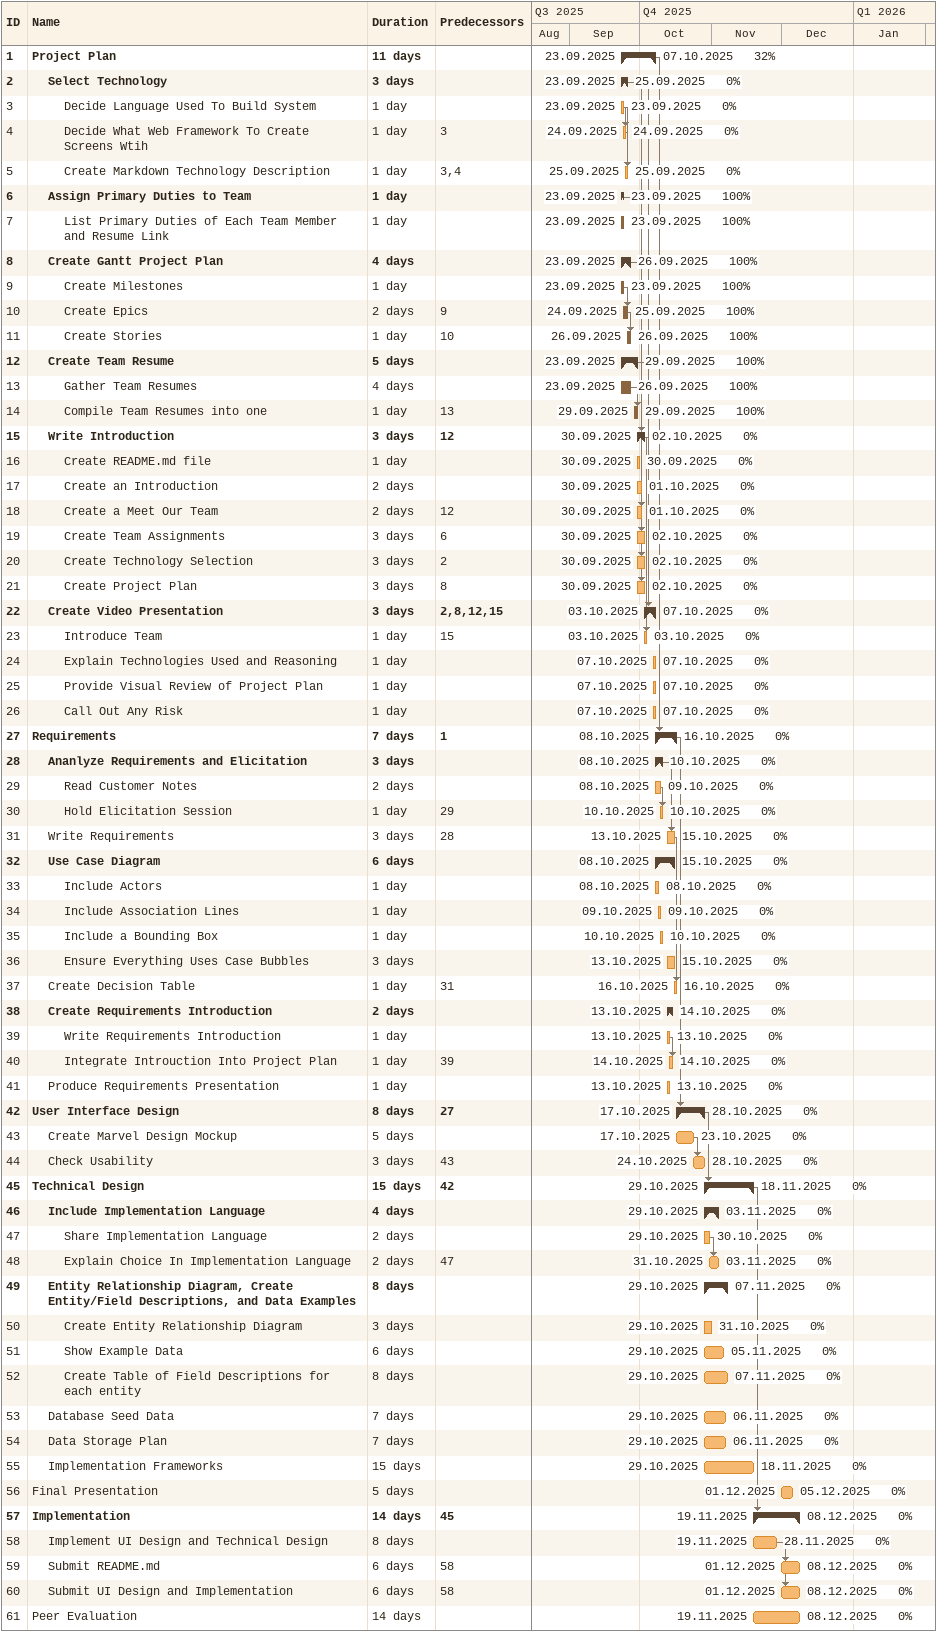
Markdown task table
| ID | Level | Task | Duration | Start | Finish | Predecessors | % complete |
|---|---|---|---|---|---|---|---|
| 1 | 1 | **Project Plan** | 11d | 2025-09-23 | 2025-10-07 |  | 32 |
| 2 | 2 | **Select Technology** | 3d | 2025-09-23 | 2025-09-25 |  | 0 |
| 3 | 3 | Decide Language Used To Build System | 1d | 2025-09-23 | 2025-09-23 |  | 0 |
| 4 | 3 | Decide What Web Framework To Create Screens Wtih | 1d | 2025-09-24 | 2025-09-24 | 3 | 0 |
| 5 | 3 | Create Markdown Technology Description | 1d | 2025-09-25 | 2025-09-25 | 3, 4 | 0 |
| 6 | 2 | **Assign Primary Duties to Team** | 1d | 2025-09-23 | 2025-09-23 |  | 100 |
| 7 | 3 | List Primary Duties of Each Team Member and Resume Link | 1d | 2025-09-23 | 2025-09-23 |  | 100 |
| 8 | 2 | **Create Gantt Project Plan** | 4d | 2025-09-23 | 2025-09-26 |  | 100 |
| 9 | 3 | Create Milestones | 1d | 2025-09-23 | 2025-09-23 |  | 100 |
| 10 | 3 | Create Epics | 2d | 2025-09-24 | 2025-09-25 | 9 | 100 |
| 11 | 3 | Create Stories | 1d | 2025-09-26 | 2025-09-26 | 10 | 100 |
| 12 | 2 | **Create Team Resume** | 5d | 2025-09-23 | 2025-09-29 |  | 100 |
| 13 | 3 | Gather Team Resumes | 4d | 2025-09-23 | 2025-09-26 |  | 100 |
| 14 | 3 | Compile Team Resumes into one | 1d | 2025-09-29 | 2025-09-29 | 13 | 100 |
| 15 | 2 | **Write Introduction** | 3d | 2025-09-30 | 2025-10-02 | 12 | 0 |
| 16 | 3 | Create README.md file | 1d | 2025-09-30 | 2025-09-30 |  | 0 |
| 17 | 3 | Create an Introduction | 2d | 2025-09-30 | 2025-10-01 |  | 0 |
| 18 | 3 | Create a Meet Our Team | 2d | 2025-09-30 | 2025-10-01 | 12 | 0 |
| 19 | 3 | Create Team Assignments | 3d | 2025-09-30 | 2025-10-02 | 6 | 0 |
| 20 | 3 | Create Technology Selection | 3d | 2025-09-30 | 2025-10-02 | 2 | 0 |
| 21 | 3 | Create Project Plan | 3d | 2025-09-30 | 2025-10-02 | 8 | 0 |
| 22 | 2 | **Create Video Presentation** | 3d | 2025-10-03 | 2025-10-07 | 2, 8, 12, 15 | 0 |
| 23 | 3 | Introduce Team | 1d | 2025-10-03 | 2025-10-03 | 15 | 0 |
| 24 | 3 | Explain Technologies Used and Reasoning | 1d | 2025-10-07 | 2025-10-07 |  | 0 |
| 25 | 3 | Provide Visual Review of Project Plan | 1d | 2025-10-07 | 2025-10-07 |  | 0 |
| 26 | 3 | Call Out Any Risk | 1d | 2025-10-07 | 2025-10-07 |  | 0 |
| 27 | 1 | **Requirements** | 7d | 2025-10-08 | 2025-10-16 | 1 | 0 |
| 28 | 2 | **Ananlyze Requirements and Elicitation** | 3d | 2025-10-08 | 2025-10-10 |  | 0 |
| 29 | 3 | Read Customer Notes | 2d | 2025-10-08 | 2025-10-09 |  | 0 |
| 30 | 3 | Hold Elicitation Session | 1d | 2025-10-10 | 2025-10-10 | 29 | 0 |
| 31 | 2 | Write Requirements | 3d | 2025-10-13 | 2025-10-15 | 28 | 0 |
| 32 | 2 | **Use Case Diagram** | 6d | 2025-10-08 | 2025-10-15 |  | 0 |
| 33 | 3 | Include Actors | 1d | 2025-10-08 | 2025-10-08 |  | 0 |
| 34 | 3 | Include Association Lines | 1d | 2025-10-09 | 2025-10-09 |  | 0 |
| 35 | 3 | Include a Bounding Box | 1d | 2025-10-10 | 2025-10-10 |  | 0 |
| 36 | 3 | Ensure Everything Uses Case Bubbles | 3d | 2025-10-13 | 2025-10-15 |  | 0 |
| 37 | 2 | Create Decision Table | 1d | 2025-10-16 | 2025-10-16 | 31 | 0 |
| 38 | 2 | **Create Requirements Introduction** | 2d | 2025-10-13 | 2025-10-14 |  | 0 |
| 39 | 3 | Write Requirements Introduction | 1d | 2025-10-13 | 2025-10-13 |  | 0 |
| 40 | 3 | Integrate Introuction Into Project Plan | 1d | 2025-10-14 | 2025-10-14 | 39 | 0 |
| 41 | 2 | Produce Requirements Presentation | 1d | 2025-10-13 | 2025-10-13 |  | 0 |
| 42 | 1 | **User Interface Design** | 8d | 2025-10-17 | 2025-10-28 | 27 | 0 |
| 43 | 2 | Create Marvel Design Mockup | 5d | 2025-10-17 | 2025-10-23 |  | 0 |
| 44 | 2 | Check Usability | 3d | 2025-10-24 | 2025-10-28 | 43 | 0 |
| 45 | 1 | **Technical Design** | 15d | 2025-10-29 | 2025-11-18 | 42 | 0 |
| 46 | 2 | **Include Implementation Language** | 4d | 2025-10-29 | 2025-11-03 |  | 0 |
| 47 | 3 | Share Implementation Language | 2d | 2025-10-29 | 2025-10-30 |  | 0 |
| 48 | 3 | Explain Choice In Implementation Language | 2d | 2025-10-31 | 2025-11-03 | 47 | 0 |
| 49 | 2 | **Entity Relationship Diagram, Create Entity/Field Descriptions, and Data Examples** | 8d | 2025-10-29 | 2025-11-07 |  | 0 |
| 50 | 3 | Create Entity Relationship Diagram | 3d | 2025-10-29 | 2025-10-31 |  | 0 |
| 51 | 3 | Show Example Data | 6d | 2025-10-29 | 2025-11-05 |  | 0 |
| 52 | 3 | Create Table of Field Descriptions for each entity | 8d | 2025-10-29 | 2025-11-07 |  | 0 |
| 53 | 2 | Database Seed Data | 7d | 2025-10-29 | 2025-11-06 |  | 0 |
| 54 | 2 | Data Storage Plan | 7d | 2025-10-29 | 2025-11-06 |  | 0 |
| 55 | 2 | Implementation Frameworks | 15d | 2025-10-29 | 2025-11-18 |  | 0 |
| 56 | 1 | Final Presentation | 5d | 2025-12-01 | 2025-12-05 |  | 0 |
| 57 | 1 | **Implementation** | 14d | 2025-11-19 | 2025-12-08 | 45 | 0 |
| 58 | 2 | Implement UI Design and Technical Design | 8d | 2025-11-19 | 2025-11-28 |  | 0 |
| 59 | 2 | Submit README.md | 6d | 2025-12-01 | 2025-12-08 | 58 | 0 |
| 60 | 2 | Submit UI Design and Implementation | 6d | 2025-12-01 | 2025-12-08 | 58 | 0 |
| 61 | 1 | Peer Evaluation | 14d | 2025-11-19 | 2025-12-08 |  | 0 |
